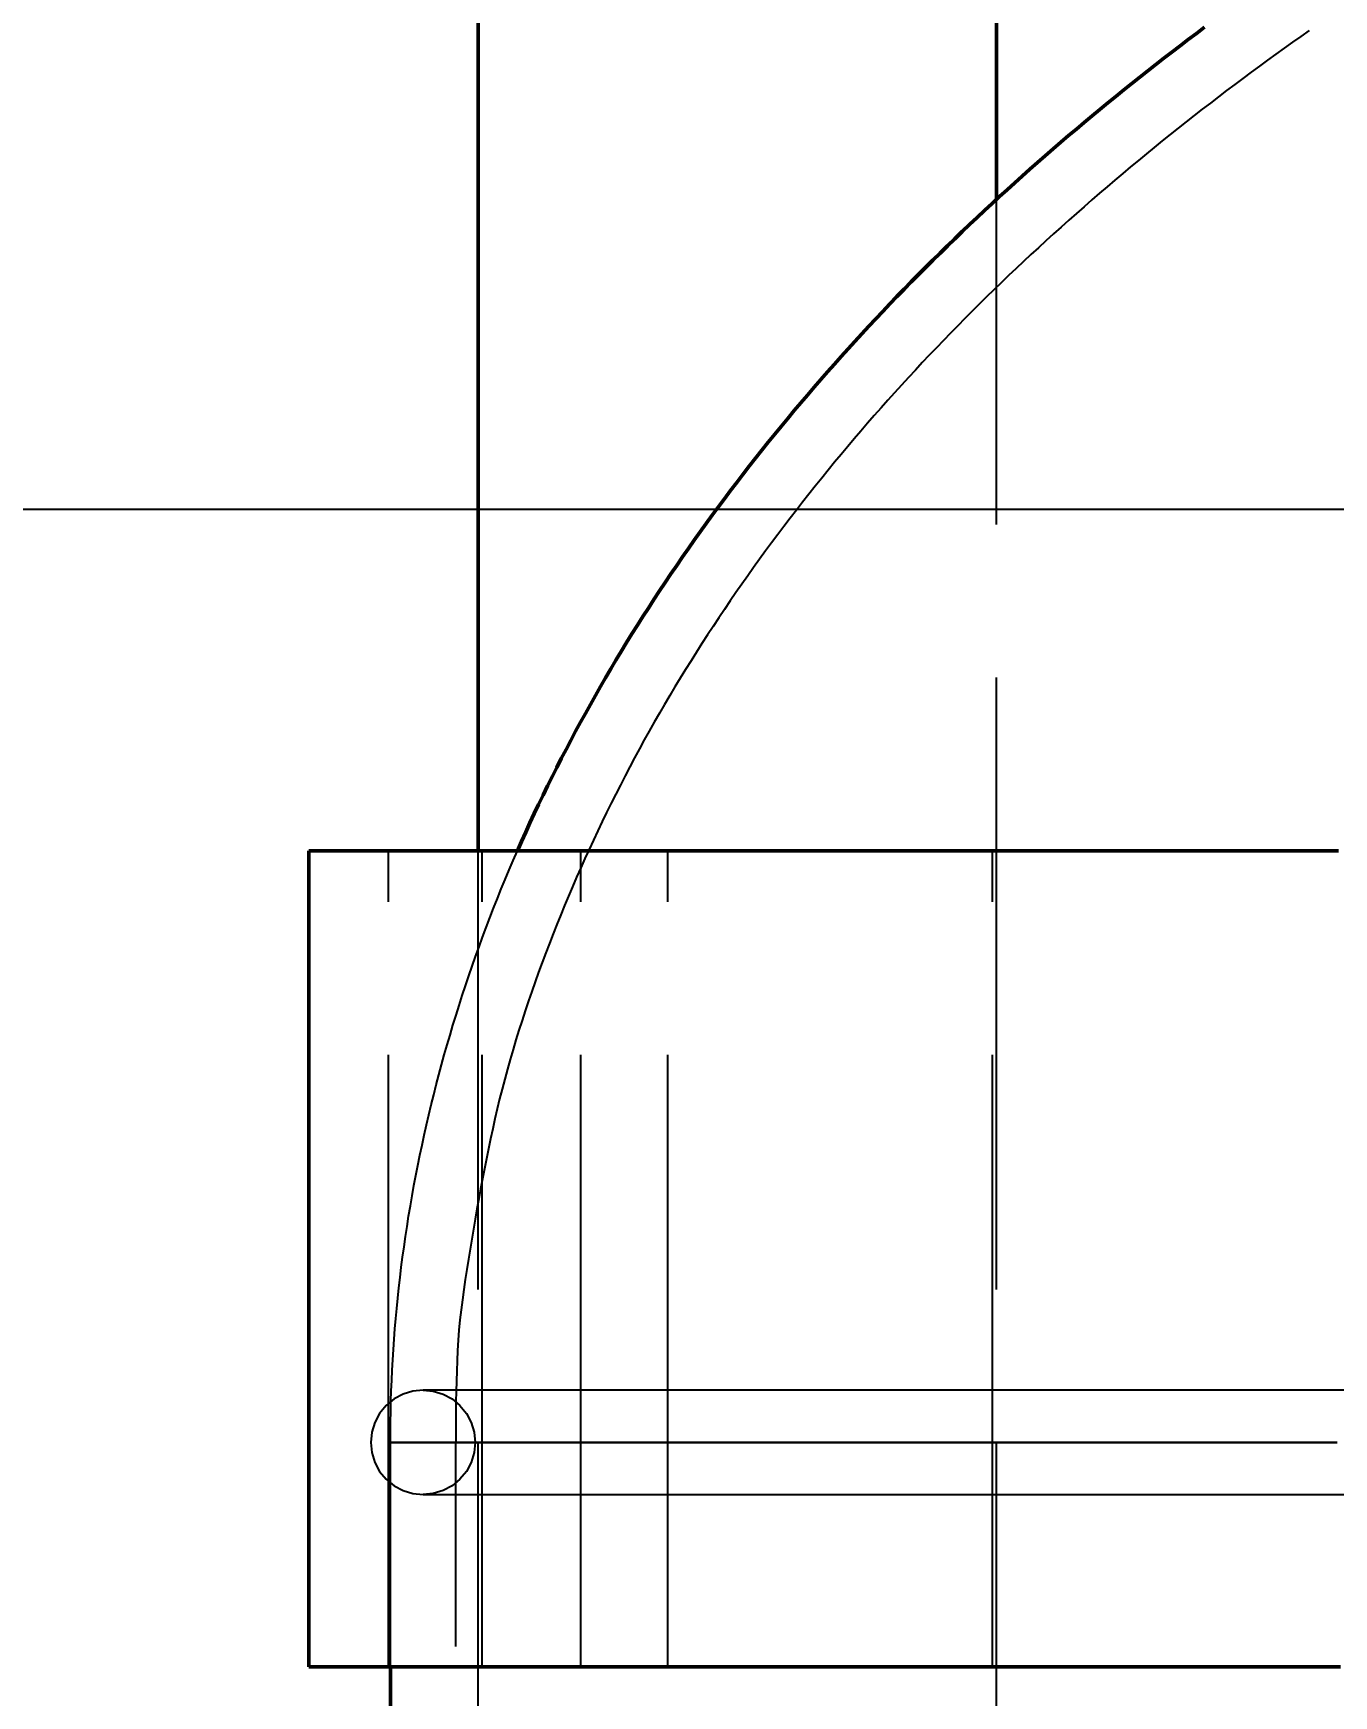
# Model space of a CAD drawing. Header units: millimetres. Extents: x 0 to 594, y 0 to 420.
# Drawn here: x 69.55 to 75.92, y 336.26 to 344.41 of the extents above; entities that cross this region are included whole.
import ezdxf

# ---------------------------------------------------------------- set-up
doc = ezdxf.new("R2010")
doc.units = ezdxf.units.MM
doc.linetypes.add('ISO02-TRAZOS', pattern=[3.75, 3, -0.75])
for name, color, linetype, lineweight in [('01-VISIBLE', 7, 'CONTINUOUS', 50), ('02-OCULTA', 4, 'ISO02-TRAZOS', 25), ('04-COTA', 3, 'CONTINUOUS', 25), ('08-FINA', 5, 'CONTINUOUS', 25)]:
    doc.layers.add(name, color=color, linetype=linetype, lineweight=lineweight)
doc.styles.add('ISO3098', font='isocpeur.ttf')
doc.dimstyles.new('FLAMA-ISO', dxfattribs={"dimtxt": 3.5, "dimasz": 3, "dimexe": 2, "dimexo": 1, "dimgap": 1, "dimtad": 1, "dimdec": 1, "dimtxsty": 'ISO3098', "dimcen": 2.5, "dimclrd": 3, "dimclre": 3, "dimclrt": 3, "dimazin": 3, "dimtfac": 1, "dimtmove": 0, "dimatfit": 3, "dimlwd": 25, "dimlwe": 25})

msp = doc.modelspace()

# ---------------------------------------------------------------- linework, layer by layer
at = {"layer": '01-VISIBLE'}
for p, q in [((74.27, 343.5936), (74.27, 353.3565)), ((71.73, 340.4), (71.73, 352.6013)), ((70.9, 336.4), (70.9, 340.4)), ((71.3, 302), (71.3, 336.4))]:
    msp.add_line(p, q, dxfattribs=at)
for points in [[(71.9223, 340.4), (71.9425, 340.4459), (71.9631, 340.4916), (71.9839, 340.5373), (72.005, 340.5828), (72.0264, 340.6281), (72.0481, 340.6734), (72.07, 340.7184), (72.0923, 340.7634), (72.1148, 340.8082), (72.1375, 340.8529), (72.1606, 340.8975), (72.1839, 340.9419), (72.2075, 340.9861), (72.2313, 341.0303), (72.2554, 341.0742), (72.2798, 341.1181), (72.3044, 341.1618), (72.3293, 341.2053), (72.3544, 341.2487), (72.3798, 341.292), (72.4054, 341.3351), (72.4313, 341.3781), (72.4574, 341.4209), (72.4838, 341.4636), (72.5104, 341.5061), (72.5372, 341.5485), (72.5643, 341.5907), (72.5916, 341.6328), (72.6191, 341.6747), (72.6469, 341.7165), (72.6749, 341.7581), (72.7031, 341.7996), (72.7315, 341.8409), (72.7602, 341.882), (72.789, 341.9231), (72.8181, 341.9639), (72.8474, 342.0046), (72.8769, 342.0452), (72.9066, 342.0856), (72.9365, 342.1259), (72.9666, 342.166), (72.997, 342.2059), (73.0275, 342.2457), (73.0583, 342.2853), (73.0892, 342.3248), (73.1204, 342.3641), (73.1517, 342.4033), (73.1833, 342.4423), (73.215, 342.4811), (73.2469, 342.5198), (73.279, 342.5583), (73.3113, 342.5967), (73.3438, 342.6349), (73.3765, 342.673), (73.4093, 342.7109), (73.4424, 342.7486), (73.4756, 342.7862), (73.509, 342.8236), (73.5425, 342.8609), (73.5763, 342.898), (73.6102, 342.9349), (73.6443, 342.9717), (73.6785, 343.0084), (73.7129, 343.0449), (73.7475, 343.0812), (73.7823, 343.1174), (73.8172, 343.1534), (73.8522, 343.1892), (73.8875, 343.225), (73.9229, 343.2605), (73.9584, 343.2959), (73.9941, 343.3311), (74.0299, 343.3662), (74.0659, 343.4011), (74.1021, 343.4359), (74.1384, 343.4705), (74.1748, 343.505), (74.2114, 343.5393), (74.2482, 343.5734), (74.2851, 343.6074), (74.3221, 343.6412), (74.3592, 343.6749), (74.3965, 343.7084), (74.434, 343.7418), (74.4716, 343.775), (74.5093, 343.8081), (74.5471, 343.841), (74.5851, 343.8738), (74.6232, 343.9064), (74.6614, 343.9389), (74.6998, 343.9712), (74.7383, 344.0033), (74.7769, 344.0353), (74.8157, 344.0672), (74.8545, 344.0989), (74.8935, 344.1304), (74.9326, 344.1618), (74.9719, 344.1931), (75.0112, 344.2241), (75.0507, 344.2551), (75.0903, 344.2859), (75.13, 344.3165), (75.1698, 344.347), (75.2097, 344.3774), (75.2498, 344.4076), (75.2899, 344.4376)], [(75.9455, 340.4), (75.895, 340.4), (75.8445, 340.4), (75.7941, 340.4), (75.7436, 340.4), (75.6932, 340.4), (75.6427, 340.4), (75.5923, 340.4), (75.5418, 340.4), (75.4914, 340.4), (75.4409, 340.4), (75.3905, 340.4), (75.34, 340.4), (75.2895, 340.4), (75.2391, 340.4), (75.1886, 340.4), (75.1382, 340.4), (75.0877, 340.4), (75.0373, 340.4), (74.9868, 340.4), (74.9364, 340.4), (74.8859, 340.4), (74.8355, 340.4), (74.785, 340.4), (74.7345, 340.4), (74.6841, 340.4), (74.6336, 340.4), (74.5832, 340.4), (74.5327, 340.4), (74.4823, 340.4), (74.4318, 340.4), (74.3814, 340.4), (74.3309, 340.4), (74.2805, 340.4), (74.23, 340.4), (74.1795, 340.4), (74.1291, 340.4), (74.0786, 340.4), (74.0282, 340.4), (73.9777, 340.4), (73.9273, 340.4), (73.8768, 340.4), (73.8264, 340.4), (73.7759, 340.4), (73.7255, 340.4), (73.675, 340.4), (73.6245, 340.4), (73.5741, 340.4), (73.5236, 340.4), (73.4732, 340.4), (73.4227, 340.4), (73.3723, 340.4), (73.3218, 340.4), (73.2714, 340.4), (73.2209, 340.4), (73.1705, 340.4), (73.12, 340.4), (73.0695, 340.4), (73.0191, 340.4), (72.9686, 340.4), (72.9182, 340.4), (72.8677, 340.4), (72.8173, 340.4), (72.7668, 340.4), (72.7164, 340.4), (72.6659, 340.4), (72.6155, 340.4), (72.565, 340.4), (72.5145, 340.4), (72.4641, 340.4), (72.4136, 340.4), (72.3632, 340.4), (72.3127, 340.4), (72.2623, 340.4), (72.2118, 340.4), (72.1614, 340.4), (72.1109, 340.4), (72.0605, 340.4), (72.01, 340.4), (71.9595, 340.4), (71.9091, 340.4), (71.8586, 340.4), (71.8082, 340.4), (71.7577, 340.4), (71.7073, 340.4), (71.6568, 340.4), (71.6064, 340.4), (71.5559, 340.4), (71.5055, 340.4), (71.455, 340.4), (71.4045, 340.4), (71.3541, 340.4), (71.3036, 340.4), (71.2532, 340.4), (71.2027, 340.4), (71.1523, 340.4), (71.1018, 340.4), (71.0514, 340.4), (71.0009, 340.4), (70.9505, 340.4), (70.9, 340.4)], [(70.9, 336.4), (70.9501, 336.4), (71.0001, 336.4), (71.0502, 336.4), (71.1003, 336.4), (71.1503, 336.4), (71.2004, 336.4), (71.2504, 336.4), (71.3005, 336.4), (71.3506, 336.4), (71.4006, 336.4), (71.4507, 336.4), (71.5008, 336.4), (71.5508, 336.4), (71.6009, 336.4), (71.6509, 336.4), (71.701, 336.4), (71.7511, 336.4), (71.8011, 336.4), (71.8512, 336.4), (71.9013, 336.4), (71.9513, 336.4), (72.0014, 336.4), (72.0514, 336.4), (72.1015, 336.4), (72.1516, 336.4), (72.2016, 336.4), (72.2517, 336.4), (72.3018, 336.4), (72.3518, 336.4), (72.4019, 336.4), (72.4519, 336.4), (72.502, 336.4), (72.5521, 336.4), (72.6021, 336.4), (72.6522, 336.4), (72.7023, 336.4), (72.7523, 336.4), (72.8024, 336.4), (72.8524, 336.4), (72.9025, 336.4), (72.9526, 336.4), (73.0026, 336.4), (73.0527, 336.4), (73.1028, 336.4), (73.1528, 336.4), (73.2029, 336.4), (73.2529, 336.4), (73.303, 336.4), (73.3531, 336.4), (73.4031, 336.4), (73.4532, 336.4), (73.5033, 336.4), (73.5533, 336.4), (73.6034, 336.4), (73.6534, 336.4), (73.7035, 336.4), (73.7536, 336.4), (73.8036, 336.4), (73.8537, 336.4), (73.9038, 336.4), (73.9538, 336.4), (74.0039, 336.4), (74.054, 336.4), (74.104, 336.4), (74.1541, 336.4), (74.2041, 336.4), (74.2542, 336.4), (74.3043, 336.4), (74.3543, 336.4), (74.4044, 336.4), (74.4545, 336.4), (74.5045, 336.4), (74.5546, 336.4), (74.6046, 336.4), (74.6547, 336.4), (74.7048, 336.4), (74.7548, 336.4), (74.8049, 336.4), (74.855, 336.4), (74.905, 336.4), (74.9551, 336.4), (75.0051, 336.4), (75.0552, 336.4), (75.1053, 336.4), (75.1553, 336.4), (75.2054, 336.4), (75.2555, 336.4), (75.3055, 336.4), (75.3556, 336.4), (75.4056, 336.4), (75.4557, 336.4), (75.5058, 336.4), (75.5558, 336.4), (75.6059, 336.4), (75.656, 336.4), (75.706, 336.4), (75.7561, 336.4), (75.8061, 336.4), (75.8562, 336.4), (75.9063, 336.4), (75.9563, 336.4)]]:
    msp.add_lwpolyline(points, dxfattribs=at)
at = {"layer": '02-OCULTA'}
for p, q in [((74.27, 289.5), (74.27, 343.5936)), ((71.29, 336.4), (71.29, 340.4)), ((71.73, 289.5), (71.73, 340.4)), ((71.75, 340.4), (72.2332, 340.4)), ((71.75, 336.4), (71.75, 340.4)), ((71.75, 336.4), (71.75, 340.4)), ((71.75, 340.4), (74.25, 340.4)), ((72.2332, 336.4), (72.2332, 340.4)), ((72.6587, 340.4), (74.25, 340.4)), ((72.6587, 336.4), (72.6587, 340.4)), ((74.25, 336.4), (74.25, 340.4)), ((74.25, 336.4), (74.25, 340.4)), ((74.25, 336.4), (74.25, 340.4)), ((74.25, 336.4), (74.25, 340.4)), ((71.3, 336.4), (71.3, 337.5)), ((71.62, 284), (71.62, 337.5)), ((71.75, 336.4), (72.2332, 336.4)), ((71.75, 336.4), (74.25, 336.4)), ((72.6587, 336.4), (74.25, 336.4))]:
    msp.add_line(p, q, dxfattribs=at)
for points in [[(75.8023, 344.4217), (75.7614, 344.3929), (75.7205, 344.364), (75.6798, 344.3349), (75.6391, 344.3056), (75.5986, 344.2762), (75.5582, 344.2467), (75.5179, 344.217), (75.4777, 344.1871), (75.4376, 344.1571), (75.3976, 344.127), (75.3578, 344.0967), (75.318, 344.0662), (75.2784, 344.0356), (75.2389, 344.0049), (75.1995, 343.9739), (75.1603, 343.9429), (75.1211, 343.9117), (75.0821, 343.8803), (75.0432, 343.8488), (75.0044, 343.8171), (74.9658, 343.7852), (74.9273, 343.7533), (74.8889, 343.7211), (74.8506, 343.6888), (74.8125, 343.6563), (74.7745, 343.6237), (74.7367, 343.591), (74.699, 343.5581), (74.6614, 343.525), (74.6239, 343.4917), (74.5866, 343.4583), (74.5495, 343.4248), (74.5124, 343.3911), (74.4755, 343.3572), (74.4388, 343.3232), (74.4022, 343.2891), (74.3658, 343.2547), (74.3295, 343.2202), (74.2934, 343.1856), (74.2574, 343.1507), (74.2216, 343.1158), (74.1859, 343.0806), (74.1504, 343.0453), (74.1151, 343.0098), (74.0799, 342.9742), (74.0449, 342.9384), (74.0101, 342.9024), (73.9754, 342.8663), (73.9409, 342.83), (73.9066, 342.7936), (73.8724, 342.757), (73.8385, 342.7202), (73.8047, 342.6832), (73.771, 342.6462), (73.7376, 342.6089), (73.7043, 342.5715), (73.6712, 342.5339), (73.6383, 342.4962), (73.6056, 342.4582), (73.5731, 342.4202), (73.5408, 342.382), (73.5086, 342.3436), (73.4767, 342.305), (73.4449, 342.2663), (73.4134, 342.2274), (73.382, 342.1884), (73.3509, 342.1492), (73.3199, 342.1099), (73.2892, 342.0704), (73.2586, 342.0307), (73.2283, 341.9909), (73.1982, 341.9509), (73.1682, 341.9107), (73.1386, 341.8704), (73.1091, 341.8299), (73.0798, 341.7893), (73.0508, 341.7485), (73.022, 341.7076), (72.9934, 341.6665), (72.965, 341.6252), (72.9369, 341.5838), (72.909, 341.5422), (72.8813, 341.5005), (72.8539, 341.4586), (72.8267, 341.4165), (72.7998, 341.3743), (72.7731, 341.332), (72.7467, 341.2895), (72.7205, 341.2468), (72.6945, 341.204), (72.6688, 341.161), (72.6434, 341.1179), (72.6182, 341.0746), (72.5933, 341.0312), (72.5687, 340.9876), (72.5443, 340.9438), (72.5202, 340.9), (72.4964, 340.8559), (72.4729, 340.8117), (72.4497, 340.7673), (72.4268, 340.7228), (72.4041, 340.6782), (72.3818, 340.6334), (72.3597, 340.5884), (72.3379, 340.5434), (72.3164, 340.4982), (72.2951, 340.4528), (72.2741, 340.4074), (72.2533, 340.3618), (72.2328, 340.3161), (72.2126, 340.2703), (72.1927, 340.2244), (72.173, 340.1784), (72.1537, 340.1322), (72.1346, 340.0859), (72.1158, 340.0395), (72.0973, 339.993), (72.0791, 339.9463), (72.0612, 339.8996), (72.0436, 339.8527), (72.0263, 339.8057), (72.0094, 339.7586), (71.9928, 339.7113), (71.9766, 339.664), (71.9607, 339.6165), (71.9452, 339.5689), (71.9301, 339.5212), (71.9153, 339.4733), (71.901, 339.4254), (71.887, 339.3773), (71.8735, 339.3291), (71.8603, 339.2808), (71.8476, 339.2323), (71.8354, 339.1838), (71.8236, 339.1351), (71.8122, 339.0864), (71.8013, 339.0375), (71.7909, 338.9885), (71.7809, 338.9395), (71.7709, 338.8904), (71.761, 338.8413), (71.7514, 338.7922), (71.742, 338.743), (71.733, 338.6938), (71.7243, 338.6445), (71.7157, 338.5951), (71.7074, 338.5458), (71.6991, 338.4964), (71.6909, 338.447), (71.6828, 338.3976), (71.6748, 338.3482), (71.667, 338.2987), (71.6596, 338.2492), (71.6527, 338.1996), (71.6464, 338.15), (71.6408, 338.1002), (71.6361, 338.0503), (71.6323, 338.0004), (71.6292, 337.9505), (71.6267, 337.9005), (71.6248, 337.8504), (71.6233, 337.8004), (71.6222, 337.7503), (71.6213, 337.7003), (71.6207, 337.6502), (71.6202, 337.6001), (71.62, 337.5501), (71.62, 337.5)], [(70.9, 340.4), (70.9513, 340.4), (71.0026, 340.4), (71.0538, 340.4), (71.1051, 340.4), (71.1564, 340.4), (71.2077, 340.4), (71.2589, 340.4), (71.3102, 340.4), (71.3615, 340.4), (71.4128, 340.4), (71.4641, 340.4), (71.5153, 340.4), (71.5666, 340.4), (71.6179, 340.4), (71.6692, 340.4), (71.7204, 340.4), (71.7717, 340.4), (71.823, 340.4), (71.8743, 340.4), (71.9256, 340.4), (71.9768, 340.4), (72.0281, 340.4), (72.0794, 340.4), (72.1307, 340.4), (72.1819, 340.4), (72.2332, 340.4)], [(75.9329, 340.4), (75.8528, 340.4), (75.7728, 340.4), (75.6927, 340.4), (75.6127, 340.4), (75.5326, 340.4), (75.4526, 340.4), (75.3725, 340.4), (75.2925, 340.4), (75.2124, 340.4), (75.1324, 340.4), (75.0523, 340.4), (74.9723, 340.4), (74.8922, 340.4), (74.8122, 340.4), (74.7321, 340.4), (74.6521, 340.4), (74.572, 340.4), (74.492, 340.4), (74.4119, 340.4), (74.3319, 340.4), (74.2518, 340.4), (74.1718, 340.4), (74.0917, 340.4), (74.0117, 340.4), (73.9316, 340.4), (73.8516, 340.4), (73.7715, 340.4), (73.6915, 340.4), (73.6114, 340.4), (73.5314, 340.4), (73.4513, 340.4), (73.3713, 340.4), (73.2912, 340.4), (73.2112, 340.4), (73.1311, 340.4), (73.0511, 340.4), (72.971, 340.4), (72.891, 340.4), (72.8109, 340.4), (72.7309, 340.4), (72.6508, 340.4), (72.5708, 340.4), (72.4907, 340.4), (72.4107, 340.4), (72.3306, 340.4), (72.2506, 340.4), (72.1705, 340.4), (72.0905, 340.4), (72.0104, 340.4), (71.9304, 340.4), (71.8503, 340.4), (71.7703, 340.4), (71.6902, 340.4), (71.6102, 340.4), (71.5301, 340.4), (71.4501, 340.4), (71.37, 340.4), (71.29, 340.4)], [(71.29, 340.4), (71.3407, 340.4), (71.3914, 340.4), (71.4421, 340.4), (71.4928, 340.4), (71.5435, 340.4), (71.5942, 340.4), (71.6448, 340.4), (71.6955, 340.4), (71.7462, 340.4), (71.7969, 340.4), (71.8476, 340.4), (71.8983, 340.4), (71.949, 340.4), (71.9997, 340.4), (72.0504, 340.4), (72.1011, 340.4), (72.1518, 340.4), (72.2025, 340.4), (72.2532, 340.4), (72.3038, 340.4), (72.3545, 340.4), (72.4052, 340.4), (72.4559, 340.4), (72.5066, 340.4), (72.5573, 340.4), (72.608, 340.4), (72.6587, 340.4)], [(71.3, 337.5), (71.3001, 337.5506), (71.3006, 337.6013), (71.3015, 337.6519), (71.3028, 337.7025), (71.3045, 337.7531), (71.3065, 337.8037), (71.3089, 337.8543), (71.3117, 337.9048), (71.3148, 337.9554), (71.3184, 338.0059), (71.3223, 338.0564), (71.3265, 338.1068), (71.3312, 338.1572), (71.3362, 338.2076), (71.3416, 338.258), (71.3474, 338.3083), (71.3535, 338.3585), (71.36, 338.4087), (71.3668, 338.4589), (71.374, 338.509), (71.3816, 338.5591), (71.3895, 338.6091), (71.3978, 338.659), (71.4065, 338.7089), (71.4155, 338.7588), (71.4248, 338.8085), (71.4345, 338.8582), (71.4446, 338.9078), (71.455, 338.9574), (71.4658, 339.0069), (71.4769, 339.0563), (71.4883, 339.1056), (71.5001, 339.1548), (71.5123, 339.204), (71.5247, 339.253), (71.5376, 339.302), (71.5507, 339.3509), (71.5642, 339.3997), (71.578, 339.4484), (71.5922, 339.497), (71.6067, 339.5456), (71.6215, 339.594), (71.6367, 339.6423), (71.6522, 339.6905), (71.668, 339.7386), (71.6841, 339.7866), (71.7005, 339.8345), (71.7173, 339.8823), (71.7344, 339.9299), (71.7518, 339.9775), (71.7695, 340.0249), (71.7875, 340.0722), (71.8058, 340.1194), (71.8245, 340.1665), (71.8434, 340.2134), (71.8627, 340.2603), (71.8822, 340.307), (71.9021, 340.3535), (71.9223, 340.4)], [(75.9465, 340.4), (75.8812, 340.4), (75.816, 340.4), (75.7507, 340.4), (75.6855, 340.4), (75.6202, 340.4), (75.555, 340.4), (75.4897, 340.4), (75.4245, 340.4), (75.3592, 340.4), (75.294, 340.4), (75.2287, 340.4), (75.1635, 340.4), (75.0982, 340.4), (75.033, 340.4), (74.9677, 340.4), (74.9025, 340.4), (74.8372, 340.4), (74.772, 340.4), (74.7067, 340.4), (74.6415, 340.4), (74.5762, 340.4), (74.511, 340.4), (74.4457, 340.4), (74.3805, 340.4), (74.3152, 340.4), (74.25, 340.4)], [(75.9465, 340.4), (75.8812, 340.4), (75.816, 340.4), (75.7507, 340.4), (75.6855, 340.4), (75.6202, 340.4), (75.555, 340.4), (75.4897, 340.4), (75.4245, 340.4), (75.3592, 340.4), (75.294, 340.4), (75.2287, 340.4), (75.1635, 340.4), (75.0982, 340.4), (75.033, 340.4), (74.9677, 340.4), (74.9025, 340.4), (74.8372, 340.4), (74.772, 340.4), (74.7067, 340.4), (74.6415, 340.4), (74.5762, 340.4), (74.511, 340.4), (74.4457, 340.4), (74.3805, 340.4), (74.3152, 340.4), (74.25, 340.4)], [(71.46, 337.756), (71.4101, 337.7511), (71.362, 337.7365), (71.3178, 337.7129), (71.279, 337.681), (71.2471, 337.6422), (71.2235, 337.598), (71.2089, 337.5499), (71.204, 337.5)], [(75.9744, 337.756), (75.8952, 337.756), (75.816, 337.756), (75.7368, 337.756), (75.6576, 337.756), (75.5784, 337.756), (75.4992, 337.756), (75.42, 337.756), (75.3408, 337.756), (75.2616, 337.756), (75.1824, 337.756), (75.1032, 337.756), (75.024, 337.756), (74.9448, 337.756), (74.8656, 337.756), (74.7864, 337.756), (74.7072, 337.756), (74.628, 337.756), (74.5488, 337.756), (74.4696, 337.756), (74.3904, 337.756), (74.3112, 337.756), (74.232, 337.756), (74.1528, 337.756), (74.0736, 337.756), (73.9944, 337.756), (73.9152, 337.756), (73.836, 337.756), (73.7568, 337.756), (73.6776, 337.756), (73.5984, 337.756), (73.5192, 337.756), (73.44, 337.756), (73.3608, 337.756), (73.2816, 337.756), (73.2024, 337.756), (73.1232, 337.756), (73.044, 337.756), (72.9648, 337.756), (72.8856, 337.756), (72.8064, 337.756), (72.7272, 337.756), (72.648, 337.756), (72.5688, 337.756), (72.4896, 337.756), (72.4104, 337.756), (72.3312, 337.756), (72.252, 337.756), (72.1728, 337.756), (72.0936, 337.756), (72.0144, 337.756), (71.9352, 337.756), (71.856, 337.756), (71.7768, 337.756), (71.6976, 337.756), (71.6184, 337.756), (71.5392, 337.756), (71.46, 337.756)], [(75.9744, 337.756), (75.8952, 337.756), (75.816, 337.756), (75.7368, 337.756), (75.6576, 337.756), (75.5784, 337.756), (75.4992, 337.756), (75.42, 337.756), (75.3408, 337.756), (75.2616, 337.756), (75.1824, 337.756), (75.1032, 337.756), (75.024, 337.756), (74.9448, 337.756), (74.8656, 337.756), (74.7864, 337.756), (74.7072, 337.756), (74.628, 337.756), (74.5488, 337.756), (74.4696, 337.756), (74.3904, 337.756), (74.3112, 337.756), (74.232, 337.756), (74.1528, 337.756), (74.0736, 337.756), (73.9944, 337.756), (73.9152, 337.756), (73.836, 337.756), (73.7568, 337.756), (73.6776, 337.756), (73.5984, 337.756), (73.5192, 337.756), (73.44, 337.756), (73.3608, 337.756), (73.2816, 337.756), (73.2024, 337.756), (73.1232, 337.756), (73.044, 337.756), (72.9648, 337.756), (72.8856, 337.756), (72.8064, 337.756), (72.7272, 337.756), (72.648, 337.756), (72.5688, 337.756), (72.4896, 337.756), (72.4104, 337.756), (72.3312, 337.756), (72.252, 337.756), (72.1728, 337.756), (72.0936, 337.756), (72.0144, 337.756), (71.9352, 337.756), (71.856, 337.756), (71.7768, 337.756), (71.6976, 337.756), (71.6184, 337.756), (71.5392, 337.756), (71.46, 337.756)], [(71.46, 337.756), (71.5099, 337.7511), (71.558, 337.7365), (71.6022, 337.7129), (71.641, 337.681), (71.6729, 337.6422), (71.6965, 337.598), (71.7111, 337.5499), (71.716, 337.5), (71.7111, 337.4501), (71.6965, 337.402), (71.6729, 337.3578), (71.641, 337.319), (71.6022, 337.2871), (71.558, 337.2635), (71.5099, 337.2489), (71.46, 337.244)], [(71.204, 337.5), (71.2089, 337.4501), (71.2235, 337.402), (71.2471, 337.3578), (71.279, 337.319), (71.3178, 337.2871), (71.362, 337.2635), (71.4101, 337.2489), (71.46, 337.244)], [(75.94, 337.5), (75.86, 337.5), (75.78, 337.5), (75.7, 337.5), (75.62, 337.5), (75.54, 337.5), (75.46, 337.5), (75.38, 337.5), (75.3, 337.5), (75.22, 337.5), (75.14, 337.5), (75.06, 337.5), (74.98, 337.5), (74.9, 337.5), (74.82, 337.5), (74.74, 337.5), (74.66, 337.5), (74.58, 337.5), (74.5, 337.5), (74.42, 337.5), (74.34, 337.5), (74.26, 337.5), (74.18, 337.5), (74.1, 337.5), (74.02, 337.5), (73.94, 337.5), (73.86, 337.5), (73.78, 337.5), (73.7, 337.5), (73.62, 337.5), (73.54, 337.5), (73.46, 337.5), (73.38, 337.5), (73.3, 337.5), (73.22, 337.5), (73.14, 337.5), (73.06, 337.5), (72.98, 337.5), (72.9, 337.5), (72.82, 337.5), (72.74, 337.5), (72.66, 337.5), (72.58, 337.5), (72.5, 337.5), (72.42, 337.5), (72.34, 337.5), (72.26, 337.5), (72.18, 337.5), (72.1, 337.5), (72.02, 337.5), (71.94, 337.5), (71.86, 337.5), (71.78, 337.5), (71.7, 337.5), (71.62, 337.5), (71.54, 337.5), (71.46, 337.5), (71.38, 337.5), (71.3, 337.5)], [(71.3, 337.5), (71.38, 337.5), (71.46, 337.5), (71.54, 337.5), (71.62, 337.5), (71.7, 337.5), (71.78, 337.5), (71.86, 337.5), (71.94, 337.5), (72.02, 337.5), (72.1, 337.5), (72.18, 337.5), (72.26, 337.5), (72.34, 337.5), (72.42, 337.5), (72.5, 337.5), (72.58, 337.5), (72.66, 337.5), (72.74, 337.5), (72.82, 337.5), (72.9, 337.5), (72.98, 337.5), (73.06, 337.5), (73.14, 337.5), (73.22, 337.5), (73.3, 337.5), (73.38, 337.5), (73.46, 337.5), (73.54, 337.5), (73.62, 337.5), (73.7, 337.5), (73.78, 337.5), (73.86, 337.5), (73.94, 337.5), (74.02, 337.5), (74.1, 337.5), (74.18, 337.5), (74.26, 337.5), (74.34, 337.5), (74.42, 337.5), (74.5, 337.5), (74.58, 337.5), (74.66, 337.5), (74.74, 337.5), (74.82, 337.5), (74.9, 337.5), (74.98, 337.5), (75.06, 337.5), (75.14, 337.5), (75.22, 337.5), (75.3, 337.5), (75.38, 337.5), (75.46, 337.5), (75.54, 337.5), (75.62, 337.5), (75.7, 337.5), (75.78, 337.5), (75.86, 337.5), (75.94, 337.5)], [(75.94, 337.5), (75.86, 337.5), (75.78, 337.5), (75.7, 337.5), (75.62, 337.5), (75.54, 337.5), (75.46, 337.5), (75.38, 337.5), (75.3, 337.5), (75.22, 337.5), (75.14, 337.5), (75.06, 337.5), (74.98, 337.5), (74.9, 337.5), (74.82, 337.5), (74.74, 337.5), (74.66, 337.5), (74.58, 337.5), (74.5, 337.5), (74.42, 337.5), (74.34, 337.5), (74.26, 337.5), (74.18, 337.5), (74.1, 337.5), (74.02, 337.5), (73.94, 337.5), (73.86, 337.5), (73.78, 337.5), (73.7, 337.5), (73.62, 337.5), (73.54, 337.5), (73.46, 337.5), (73.38, 337.5), (73.3, 337.5), (73.22, 337.5), (73.14, 337.5), (73.06, 337.5), (72.98, 337.5), (72.9, 337.5), (72.82, 337.5), (72.74, 337.5), (72.66, 337.5), (72.58, 337.5), (72.5, 337.5), (72.42, 337.5), (72.34, 337.5), (72.26, 337.5), (72.18, 337.5), (72.1, 337.5), (72.02, 337.5), (71.94, 337.5), (71.86, 337.5), (71.78, 337.5), (71.7, 337.5), (71.62, 337.5), (71.54, 337.5), (71.46, 337.5), (71.38, 337.5), (71.3, 337.5)], [(71.3, 337.5), (71.38, 337.5), (71.46, 337.5), (71.54, 337.5), (71.62, 337.5), (71.7, 337.5), (71.78, 337.5), (71.86, 337.5), (71.94, 337.5), (72.02, 337.5), (72.1, 337.5), (72.18, 337.5), (72.26, 337.5), (72.34, 337.5), (72.42, 337.5), (72.5, 337.5), (72.58, 337.5), (72.66, 337.5), (72.74, 337.5), (72.82, 337.5), (72.9, 337.5), (72.98, 337.5), (73.06, 337.5), (73.14, 337.5), (73.22, 337.5), (73.3, 337.5), (73.38, 337.5), (73.46, 337.5), (73.54, 337.5), (73.62, 337.5), (73.7, 337.5), (73.78, 337.5), (73.86, 337.5), (73.94, 337.5), (74.02, 337.5), (74.1, 337.5), (74.18, 337.5), (74.26, 337.5), (74.34, 337.5), (74.42, 337.5), (74.5, 337.5), (74.58, 337.5), (74.66, 337.5), (74.74, 337.5), (74.82, 337.5), (74.9, 337.5), (74.98, 337.5), (75.06, 337.5), (75.14, 337.5), (75.22, 337.5), (75.3, 337.5), (75.38, 337.5), (75.46, 337.5), (75.54, 337.5), (75.62, 337.5), (75.7, 337.5), (75.78, 337.5), (75.86, 337.5), (75.94, 337.5)], [(75.932, 337.5), (75.8536, 337.5), (75.7752, 337.5), (75.6968, 337.5), (75.6184, 337.5), (75.54, 337.5), (75.4616, 337.5), (75.3832, 337.5), (75.3048, 337.5), (75.2264, 337.5), (75.148, 337.5), (75.0696, 337.5), (74.9912, 337.5), (74.9128, 337.5), (74.8344, 337.5), (74.756, 337.5), (74.6776, 337.5), (74.5992, 337.5), (74.5208, 337.5), (74.4424, 337.5), (74.364, 337.5), (74.2856, 337.5), (74.2072, 337.5), (74.1288, 337.5), (74.0504, 337.5), (73.972, 337.5), (73.8936, 337.5), (73.8152, 337.5), (73.7368, 337.5), (73.6584, 337.5), (73.58, 337.5), (73.5016, 337.5), (73.4232, 337.5), (73.3448, 337.5), (73.2664, 337.5), (73.188, 337.5), (73.1096, 337.5), (73.0312, 337.5), (72.9528, 337.5), (72.8744, 337.5), (72.796, 337.5), (72.7176, 337.5), (72.6392, 337.5), (72.5608, 337.5), (72.4824, 337.5), (72.404, 337.5), (72.3256, 337.5), (72.2472, 337.5), (72.1688, 337.5), (72.0904, 337.5), (72.012, 337.5), (71.9336, 337.5), (71.8552, 337.5), (71.7768, 337.5), (71.6984, 337.5), (71.62, 337.5)], [(71.62, 337.5), (71.6984, 337.5), (71.7768, 337.5), (71.8552, 337.5), (71.9336, 337.5), (72.012, 337.5), (72.0904, 337.5), (72.1688, 337.5), (72.2472, 337.5), (72.3256, 337.5), (72.404, 337.5), (72.4824, 337.5), (72.5608, 337.5), (72.6392, 337.5), (72.7176, 337.5), (72.796, 337.5), (72.8744, 337.5), (72.9528, 337.5), (73.0312, 337.5), (73.1096, 337.5), (73.188, 337.5), (73.2664, 337.5), (73.3448, 337.5), (73.4232, 337.5), (73.5016, 337.5), (73.58, 337.5), (73.6584, 337.5), (73.7368, 337.5), (73.8152, 337.5), (73.8936, 337.5), (73.972, 337.5), (74.0504, 337.5), (74.1288, 337.5), (74.2072, 337.5), (74.2856, 337.5), (74.364, 337.5), (74.4424, 337.5), (74.5208, 337.5), (74.5992, 337.5), (74.6776, 337.5), (74.756, 337.5), (74.8344, 337.5), (74.9128, 337.5), (74.9912, 337.5), (75.0696, 337.5), (75.148, 337.5), (75.2264, 337.5), (75.3048, 337.5), (75.3832, 337.5), (75.4616, 337.5), (75.54, 337.5), (75.6184, 337.5), (75.6968, 337.5), (75.7752, 337.5), (75.8536, 337.5), (75.932, 337.5)], [(75.932, 337.5), (75.8536, 337.5), (75.7752, 337.5), (75.6968, 337.5), (75.6184, 337.5), (75.54, 337.5), (75.4616, 337.5), (75.3832, 337.5), (75.3048, 337.5), (75.2264, 337.5), (75.148, 337.5), (75.0696, 337.5), (74.9912, 337.5), (74.9128, 337.5), (74.8344, 337.5), (74.756, 337.5), (74.6776, 337.5), (74.5992, 337.5), (74.5208, 337.5), (74.4424, 337.5), (74.364, 337.5), (74.2856, 337.5), (74.2072, 337.5), (74.1288, 337.5), (74.0504, 337.5), (73.972, 337.5), (73.8936, 337.5), (73.8152, 337.5), (73.7368, 337.5), (73.6584, 337.5), (73.58, 337.5), (73.5016, 337.5), (73.4232, 337.5), (73.3448, 337.5), (73.2664, 337.5), (73.188, 337.5), (73.1096, 337.5), (73.0312, 337.5), (72.9528, 337.5), (72.8744, 337.5), (72.796, 337.5), (72.7176, 337.5), (72.6392, 337.5), (72.5608, 337.5), (72.4824, 337.5), (72.404, 337.5), (72.3256, 337.5), (72.2472, 337.5), (72.1688, 337.5), (72.0904, 337.5), (72.012, 337.5), (71.9336, 337.5), (71.8552, 337.5), (71.7768, 337.5), (71.6984, 337.5), (71.62, 337.5)], [(71.62, 337.5), (71.6984, 337.5), (71.7768, 337.5), (71.8552, 337.5), (71.9336, 337.5), (72.012, 337.5), (72.0904, 337.5), (72.1688, 337.5), (72.2472, 337.5), (72.3256, 337.5), (72.404, 337.5), (72.4824, 337.5), (72.5608, 337.5), (72.6392, 337.5), (72.7176, 337.5), (72.796, 337.5), (72.8744, 337.5), (72.9528, 337.5), (73.0312, 337.5), (73.1096, 337.5), (73.188, 337.5), (73.2664, 337.5), (73.3448, 337.5), (73.4232, 337.5), (73.5016, 337.5), (73.58, 337.5), (73.6584, 337.5), (73.7368, 337.5), (73.8152, 337.5), (73.8936, 337.5), (73.972, 337.5), (74.0504, 337.5), (74.1288, 337.5), (74.2072, 337.5), (74.2856, 337.5), (74.364, 337.5), (74.4424, 337.5), (74.5208, 337.5), (74.5992, 337.5), (74.6776, 337.5), (74.756, 337.5), (74.8344, 337.5), (74.9128, 337.5), (74.9912, 337.5), (75.0696, 337.5), (75.148, 337.5), (75.2264, 337.5), (75.3048, 337.5), (75.3832, 337.5), (75.4616, 337.5), (75.54, 337.5), (75.6184, 337.5), (75.6968, 337.5), (75.7752, 337.5), (75.8536, 337.5), (75.932, 337.5)], [(71.46, 337.244), (71.5392, 337.244), (71.6184, 337.244), (71.6976, 337.244), (71.7768, 337.244), (71.856, 337.244), (71.9352, 337.244), (72.0144, 337.244), (72.0936, 337.244), (72.1728, 337.244), (72.252, 337.244), (72.3312, 337.244), (72.4104, 337.244), (72.4896, 337.244), (72.5688, 337.244), (72.648, 337.244), (72.7272, 337.244), (72.8064, 337.244), (72.8856, 337.244), (72.9648, 337.244), (73.044, 337.244), (73.1232, 337.244), (73.2024, 337.244), (73.2816, 337.244), (73.3608, 337.244), (73.44, 337.244), (73.5192, 337.244), (73.5984, 337.244), (73.6776, 337.244), (73.7568, 337.244), (73.836, 337.244), (73.9152, 337.244), (73.9944, 337.244), (74.0736, 337.244), (74.1528, 337.244), (74.232, 337.244), (74.3112, 337.244), (74.3904, 337.244), (74.4696, 337.244), (74.5488, 337.244), (74.628, 337.244), (74.7072, 337.244), (74.7864, 337.244), (74.8656, 337.244), (74.9448, 337.244), (75.024, 337.244), (75.1032, 337.244), (75.1824, 337.244), (75.2616, 337.244), (75.3408, 337.244), (75.42, 337.244), (75.4992, 337.244), (75.5784, 337.244), (75.6576, 337.244), (75.7368, 337.244), (75.816, 337.244), (75.8952, 337.244), (75.9744, 337.244)], [(71.46, 337.244), (71.5392, 337.244), (71.6184, 337.244), (71.6976, 337.244), (71.7768, 337.244), (71.856, 337.244), (71.9352, 337.244), (72.0144, 337.244), (72.0936, 337.244), (72.1728, 337.244), (72.252, 337.244), (72.3312, 337.244), (72.4104, 337.244), (72.4896, 337.244), (72.5688, 337.244), (72.648, 337.244), (72.7272, 337.244), (72.8064, 337.244), (72.8856, 337.244), (72.9648, 337.244), (73.044, 337.244), (73.1232, 337.244), (73.2024, 337.244), (73.2816, 337.244), (73.3608, 337.244), (73.44, 337.244), (73.5192, 337.244), (73.5984, 337.244), (73.6776, 337.244), (73.7568, 337.244), (73.836, 337.244), (73.9152, 337.244), (73.9944, 337.244), (74.0736, 337.244), (74.1528, 337.244), (74.232, 337.244), (74.3112, 337.244), (74.3904, 337.244), (74.4696, 337.244), (74.5488, 337.244), (74.628, 337.244), (74.7072, 337.244), (74.7864, 337.244), (74.8656, 337.244), (74.9448, 337.244), (75.024, 337.244), (75.1032, 337.244), (75.1824, 337.244), (75.2616, 337.244), (75.3408, 337.244), (75.42, 337.244), (75.4992, 337.244), (75.5784, 337.244), (75.6576, 337.244), (75.7368, 337.244), (75.816, 337.244), (75.8952, 337.244), (75.9744, 337.244)], [(72.2332, 336.4), (72.1819, 336.4), (72.1307, 336.4), (72.0794, 336.4), (72.0281, 336.4), (71.9768, 336.4), (71.9256, 336.4), (71.8743, 336.4), (71.823, 336.4), (71.7717, 336.4), (71.7204, 336.4), (71.6692, 336.4), (71.6179, 336.4), (71.5666, 336.4), (71.5153, 336.4), (71.4641, 336.4), (71.4128, 336.4), (71.3615, 336.4), (71.3102, 336.4), (71.2589, 336.4), (71.2077, 336.4), (71.1564, 336.4), (71.1051, 336.4), (71.0538, 336.4), (71.0026, 336.4), (70.9513, 336.4), (70.9, 336.4)], [(72.6587, 336.4), (72.608, 336.4), (72.5573, 336.4), (72.5066, 336.4), (72.4559, 336.4), (72.4052, 336.4), (72.3545, 336.4), (72.3038, 336.4), (72.2532, 336.4), (72.2025, 336.4), (72.1518, 336.4), (72.1011, 336.4), (72.0504, 336.4), (71.9997, 336.4), (71.949, 336.4), (71.8983, 336.4), (71.8476, 336.4), (71.7969, 336.4), (71.7462, 336.4), (71.6955, 336.4), (71.6448, 336.4), (71.5942, 336.4), (71.5435, 336.4), (71.4928, 336.4), (71.4421, 336.4), (71.3914, 336.4), (71.3407, 336.4), (71.29, 336.4)], [(71.29, 336.4), (71.37, 336.4), (71.4501, 336.4), (71.5301, 336.4), (71.6102, 336.4), (71.6902, 336.4), (71.7703, 336.4), (71.8503, 336.4), (71.9304, 336.4), (72.0104, 336.4), (72.0905, 336.4), (72.1705, 336.4), (72.2506, 336.4), (72.3306, 336.4), (72.4107, 336.4), (72.4907, 336.4), (72.5708, 336.4), (72.6508, 336.4), (72.7309, 336.4), (72.8109, 336.4), (72.891, 336.4), (72.971, 336.4), (73.0511, 336.4), (73.1311, 336.4), (73.2112, 336.4), (73.2912, 336.4), (73.3713, 336.4), (73.4513, 336.4), (73.5314, 336.4), (73.6114, 336.4), (73.6915, 336.4), (73.7715, 336.4), (73.8516, 336.4), (73.9316, 336.4), (74.0117, 336.4), (74.0917, 336.4), (74.1718, 336.4), (74.2518, 336.4), (74.3319, 336.4), (74.4119, 336.4), (74.492, 336.4), (74.572, 336.4), (74.6521, 336.4), (74.7321, 336.4), (74.8122, 336.4), (74.8922, 336.4), (74.9723, 336.4), (75.0523, 336.4), (75.1324, 336.4), (75.2124, 336.4), (75.2925, 336.4), (75.3725, 336.4), (75.4526, 336.4), (75.5326, 336.4), (75.6127, 336.4), (75.6927, 336.4), (75.7728, 336.4), (75.8528, 336.4), (75.9329, 336.4)], [(75.9465, 336.4), (75.8812, 336.4), (75.816, 336.4), (75.7507, 336.4), (75.6855, 336.4), (75.6202, 336.4), (75.555, 336.4), (75.4897, 336.4), (75.4245, 336.4), (75.3592, 336.4), (75.294, 336.4), (75.2287, 336.4), (75.1635, 336.4), (75.0982, 336.4), (75.033, 336.4), (74.9677, 336.4), (74.9025, 336.4), (74.8372, 336.4), (74.772, 336.4), (74.7067, 336.4), (74.6415, 336.4), (74.5762, 336.4), (74.511, 336.4), (74.4457, 336.4), (74.3805, 336.4), (74.3152, 336.4), (74.25, 336.4)], [(75.9465, 336.4), (75.8812, 336.4), (75.816, 336.4), (75.7507, 336.4), (75.6855, 336.4), (75.6202, 336.4), (75.555, 336.4), (75.4897, 336.4), (75.4245, 336.4), (75.3592, 336.4), (75.294, 336.4), (75.2287, 336.4), (75.1635, 336.4), (75.0982, 336.4), (75.033, 336.4), (74.9677, 336.4), (74.9025, 336.4), (74.8372, 336.4), (74.772, 336.4), (74.7067, 336.4), (74.6415, 336.4), (74.5762, 336.4), (74.511, 336.4), (74.4457, 336.4), (74.3805, 336.4), (74.3152, 336.4), (74.25, 336.4)]]:
    msp.add_lwpolyline(points, dxfattribs=at)
at = {"layer": '08-FINA'}
msp.add_line((35, 342.075), (80.1, 342.075), dxfattribs=at)

# ---------------------------------------------------------------- dimensions: what is measured, and where the dimension line sits
at = {"layer": '04-COTA'}
msp.add_linear_dim(base=(53, 269), p1=(71.3, 269), p2=(84.3, 351.3666), angle=90, dimstyle='FLAMA-ISO', override={"dimlfac": 10}, dxfattribs=at).render()

doc.saveas('drawing.dxf')
